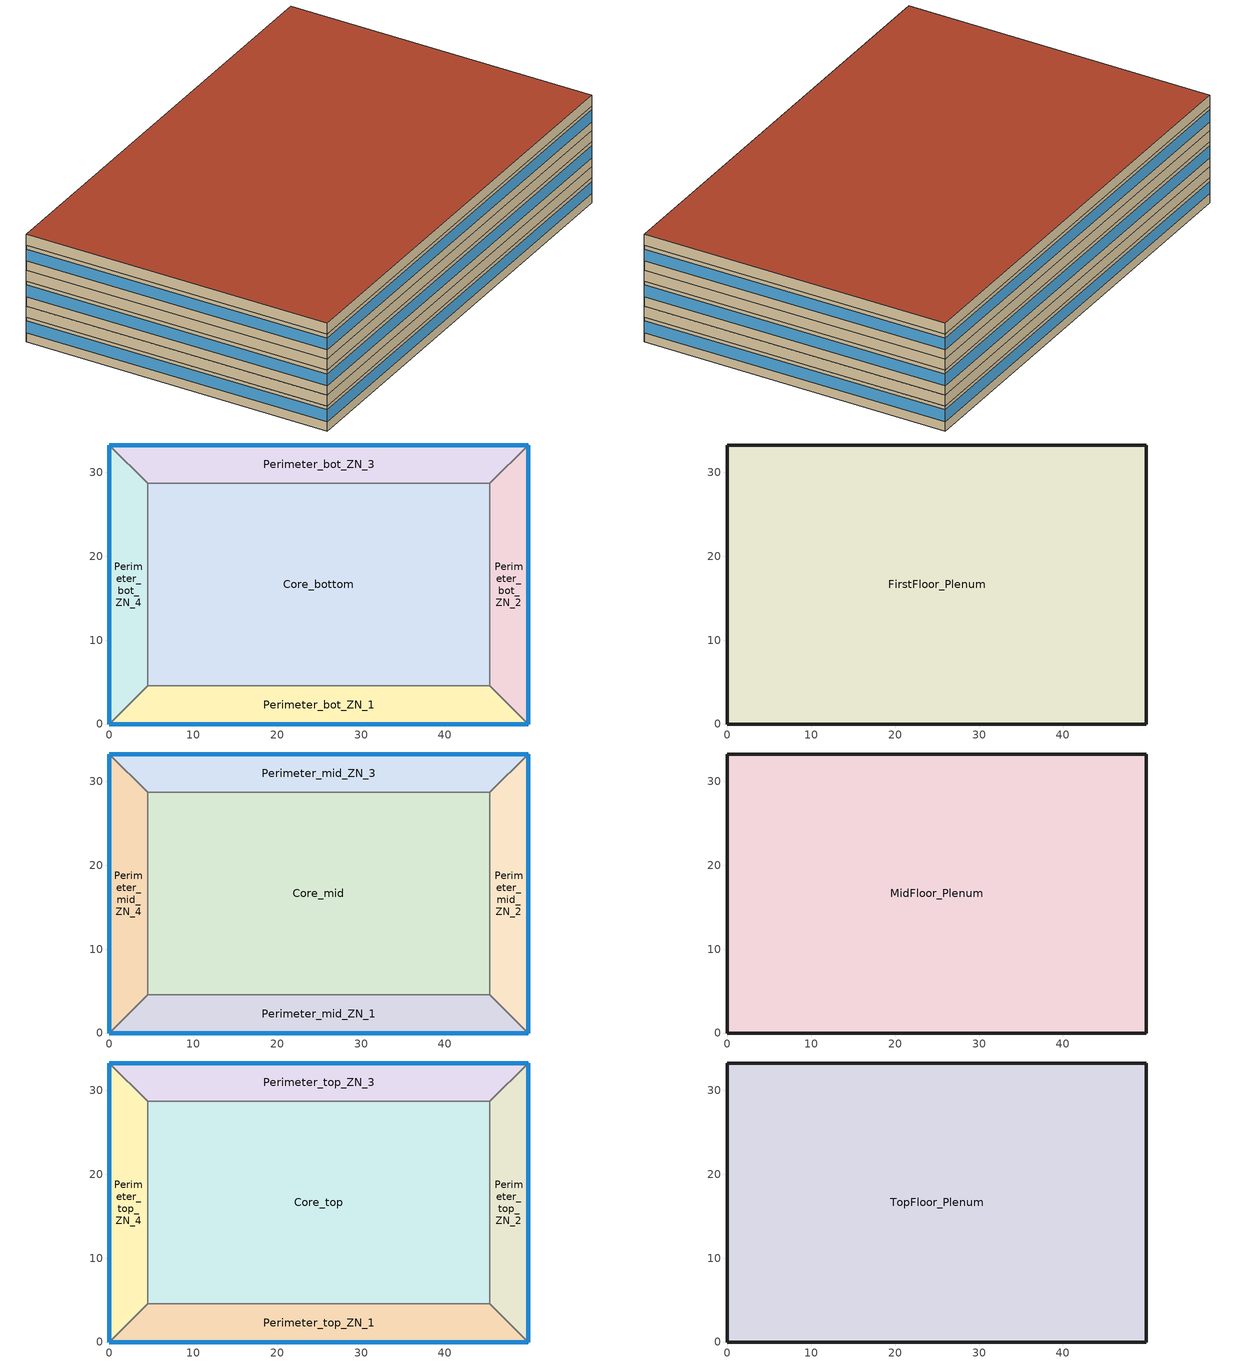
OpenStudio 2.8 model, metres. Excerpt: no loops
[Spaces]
Core_bottom
 floor ground: 45.34,28.7 45.34,4.57 4.57,4.57 4.57,28.7 z0
 wall to Perimeter_bot_ZN_1: 4.57,4.57 45.34,4.57 z0:2.74
 wall to Perimeter_bot_ZN_2: 45.34,4.57 45.34,28.7 z0:2.74
 wall to Perimeter_bot_ZN_4: 4.57,28.7 4.57,4.57 z0:2.74
 wall to Perimeter_bot_ZN_3: 45.34,28.7 4.57,28.7 z0:2.74
Perimeter_bot_ZN_2
 floor ground: 49.91,33.27 49.91,0 45.34,4.57 45.34,28.7 z0
 wall outside: 49.91,0 49.91,33.27 z0:2.74
 wall to Perimeter_bot_ZN_1: 45.34,4.57 49.91,0 z0:2.74
 wall to Perimeter_bot_ZN_3: 49.91,33.27 45.34,28.7 z0:2.74
 window: 49.91,0 49.91,33.27 z1.02:2.33
Perimeter_bot_ZN_3
 floor ground: 49.91,33.27 45.34,28.7 4.57,28.7 0,33.27 z0
 wall outside: 49.91,33.27 0,33.27 z0:2.74
 wall to Perimeter_bot_ZN_4: 0,33.27 4.57,28.7 z0:2.74
 window: 49.91,33.27 0,33.27 z1.02:2.33
Perimeter_bot_ZN_1
 floor ground: 45.34,4.57 49.91,0 0,0 4.57,4.57 z0
 wall outside: 0,0 49.91,0 z0:2.74
 wall to Perimeter_bot_ZN_4: 4.57,4.57 0,0 z0:2.74
 window: 0,0 49.91,0 z1.02:2.33
Perimeter_bot_ZN_4
 floor ground: 0,33.27 4.57,28.7 4.57,4.57 0,0 z0
 wall outside: 0,33.27 0,0 z0:2.74
 window: 0,33.27 0,0 z1.02:2.33
FirstFloor_Plenum
 floor to Perimeter_bot_ZN_3: 49.91,33.27 45.34,28.7 4.57,28.7 0,33.27 z2.74
 floor to Perimeter_bot_ZN_1: 45.34,4.57 49.91,0 0,0 4.57,4.57 z2.74
 floor to Core_bottom: 45.34,28.7 45.34,4.57 4.57,4.57 4.57,28.7 z2.74
 floor to Perimeter_bot_ZN_4: 0,33.27 4.57,28.7 4.57,4.57 0,0 z2.74
 floor to Perimeter_bot_ZN_2: 49.91,33.27 49.91,0 45.34,4.57 45.34,28.7 z2.74
 wall outside: 0,33.27 0,0 49.91,0 49.91,33.27 0,33.27 z2.74:3.96
Perimeter_mid_ZN_4
 floor to FirstFloor_Plenum: 0,33.27 4.57,28.7 4.57,4.57 0,0 z3.96
 wall outside: 0,33.27 0,0 z3.96:6.71
 wall to Perimeter_mid_ZN_3: 4.57,28.7 0,33.27 z3.96:6.71
 wall to Core_mid: 4.57,4.57 4.57,28.7 z3.96:6.71
 wall to Perimeter_mid_ZN_1: 0,0 4.57,4.57 z3.96:6.71
 window: 0,33.27 0,0 z4.98:6.29
Perimeter_mid_ZN_1
 floor to FirstFloor_Plenum: 45.34,4.57 49.91,0 0,0 4.57,4.57 z3.96
 wall outside: 0,0 49.91,0 z3.96:6.71
 wall to Core_mid: 45.34,4.57 4.57,4.57 z3.96:6.71
 wall to Perimeter_mid_ZN_2: 49.91,0 45.34,4.57 z3.96:6.71
 window: 0,0 49.91,0 z4.98:6.29
Perimeter_mid_ZN_2
 floor to FirstFloor_Plenum: 49.91,33.27 49.91,0 45.34,4.57 45.34,28.7 z3.96
 wall outside: 49.91,0 49.91,33.27 z3.96:6.71
 wall to Perimeter_mid_ZN_3: 49.91,33.27 45.34,28.7 z3.96:6.71
 wall to Core_mid: 45.34,28.7 45.34,4.57 z3.96:6.71
 window: 49.91,0 49.91,33.27 z4.98:6.29
Core_mid
 floor to FirstFloor_Plenum: 45.34,28.7 45.34,4.57 4.57,4.57 4.57,28.7 z3.96
 wall to Perimeter_mid_ZN_3: 45.34,28.7 4.57,28.7 z3.96:6.71
Perimeter_mid_ZN_3
 floor to FirstFloor_Plenum: 49.91,33.27 45.34,28.7 4.57,28.7 0,33.27 z3.96
 wall outside: 49.91,33.27 0,33.27 z3.96:6.71
 window: 49.91,33.27 0,33.27 z4.98:6.29
MidFloor_Plenum
 floor to Perimeter_mid_ZN_3: 49.91,33.27 45.34,28.7 4.57,28.7 0,33.27 z6.71
 floor to Perimeter_mid_ZN_4: 0,33.27 4.57,28.7 4.57,4.57 0,0 z6.71
 floor to Core_mid: 45.34,28.7 45.34,4.57 4.57,4.57 4.57,28.7 z6.71
 floor to Perimeter_mid_ZN_2: 49.91,33.27 49.91,0 45.34,4.57 45.34,28.7 z6.71
 floor to Perimeter_mid_ZN_1: 45.34,4.57 49.91,0 0,0 4.57,4.57 z6.71
 wall outside: 0,33.27 0,0 49.91,0 49.91,33.27 0,33.27 z6.71:7.92
Perimeter_top_ZN_3
 floor to MidFloor_Plenum: 49.91,33.27 45.34,28.7 4.57,28.7 0,33.27 z7.92
 wall outside: 49.91,33.27 0,33.27 z7.92:10.67
 wall to Perimeter_top_ZN_4: 0,33.27 4.57,28.7 z7.92:10.67
 wall to Core_top: 4.57,28.7 45.34,28.7 z7.92:10.67
 wall to Perimeter_top_ZN_2: 45.34,28.7 49.91,33.27 z7.92:10.67
 window: 49.91,33.27 0,33.27 z8.95:10.25
Perimeter_top_ZN_4
 floor to MidFloor_Plenum: 0,33.27 4.57,28.7 4.57,4.57 0,0 z7.92
 wall outside: 0,33.27 0,0 z7.92:10.67
 wall to Perimeter_top_ZN_1: 0,0 4.57,4.57 z7.92:10.67
 wall to Core_top: 4.57,4.57 4.57,28.7 z7.92:10.67
 window: 0,33.27 0,0 z8.95:10.25
Core_top
 floor to MidFloor_Plenum: 45.34,28.7 45.34,4.57 4.57,4.57 4.57,28.7 z7.92
 wall to Perimeter_top_ZN_1: 4.57,4.57 45.34,4.57 z7.92:10.67
 wall to Perimeter_top_ZN_2: 45.34,4.57 45.34,28.7 z7.92:10.67
Perimeter_top_ZN_2
 floor to MidFloor_Plenum: 49.91,33.27 49.91,0 45.34,4.57 45.34,28.7 z7.92
 wall outside: 49.91,0 49.91,33.27 z7.92:10.67
 wall to Perimeter_top_ZN_1: 45.34,4.57 49.91,0 z7.92:10.67
 window: 49.91,0 49.91,33.27 z8.95:10.25
Perimeter_top_ZN_1
 floor to MidFloor_Plenum: 45.34,4.57 49.91,0 0,0 4.57,4.57 z7.92
 wall outside: 0,0 49.91,0 z7.92:10.67
 window: 0,0 49.91,0 z8.95:10.25
TopFloor_Plenum
 floor to Perimeter_top_ZN_4: 0,33.27 4.57,28.7 4.57,4.57 0,0 z10.67
 floor to Perimeter_top_ZN_2: 49.91,33.27 49.91,0 45.34,4.57 45.34,28.7 z10.67
 floor to Core_top: 45.34,28.7 45.34,4.57 4.57,4.57 4.57,28.7 z10.67
 floor to Perimeter_top_ZN_3: 49.91,33.27 45.34,28.7 4.57,28.7 0,33.27 z10.67
 floor to Perimeter_top_ZN_1: 45.34,4.57 49.91,0 0,0 4.57,4.57 z10.67
 wall outside: 0,33.27 0,0 49.91,0 49.91,33.27 0,33.27 z10.67:11.89
 roof outside: 49.91,0 49.91,33.27 0,33.27 0,0 z11.89
[Site]
San Francisco Intl Ap_CA_USA: Latitude {deg}=37.62; Longitude {deg}=-122.4; Time Zone {hr}=-8; Elevation {m}=2; Terrain=City
[Building]
-MediumOffice-ASHRAE 169-2006-3C created: 2020-03-01 16:28:32 -0600: North Axis {deg}=0; Default Construction Set=90.1-2004 - MedOffice - ASHRAE 169-2006-3C; Standards Number of Stories=3; Standards Number of Above Ground Stories=3; Standards Building Type=MediumOffice
[ClimateZones]
Climate Zone Institution Name 1=ASHRAE; Climate Zone Document Name 1=ANSI/ASHRAE Standard 169; Climate Zone Document Year 1=2006; Climate Zone Value 1=3C
[Site:WaterMainsTemperature]
Calculation Method=Correlation; Annual Average Outdoor Air Temperature {C}=13.7833; Maximum Difference In Monthly Average Outdoor Air Temperatures {deltaC}=7.1
[SizingPeriod:DesignDay] Barometric Pressure {Pa}=101301; Sky Clearness=0; Rain Indicator=0; Snow Indicator=0; Day of Month=21; Daylight Saving Time Indicator=0; Humidity Indicating Type=Wetbulb; Dry-Bulb Temperature Range Modifier Type=DefaultMultipliers
Name | Maximum Dry-Bulb Temperature {C} | Daily Dry-Bulb Temperature Range {deltaC} | Humidity Indicating Conditions at Maximum Dry-Bulb | Wind Speed {m/s} | Wind Direction {deg} | Month | Day Type | Solar Model Indicator | ASHRAE Taub | ASHRAE Taud
San Francisco Intl Ap Ann Htg 99.6% Condns DB | 3.8 | 0 | 3.8 | 2.2 | 150 | 1 | WinterDesignDay | ASHRAEClearSky
San Francisco Intl Ap Ann Clg .4% Condns DB=>MWB | 28.3 | 8.5 | 17.2 | 5.9 | 310 | 8 | SummerDesignDay | ASHRAETau | 0.365 | 2.435
[Site:GroundTemperature:BuildingSurface]
20.56, 20.58, 20.57, 20.61, 20.65, 22.79, 23.17, 23.23, 23.27, 21.11, 20.77, 20.63
[Material:NoMass] Thermal Absorptance=0.9; Solar Absorptance=0.7
Name | Roughness | Thermal Resistance {m2-K/W} | Visible Absorptance
CP02 CARPET PAD | VeryRough | 0.21648 | 0.8
Typical Insulation R-6.78 | Smooth | 1.19347 | 0.7
Typical Carpet Pad | Smooth | 0.21648 | 0.8
Typical Insulation R-5.89 | Smooth | 1.03652 | 0.7
Typical Insulation R-14.76 | Smooth | 2.59864 | 0.7
Typical Insulation R-0.58 | Smooth | 0.101875 | 0.7
Typical Insulation | Smooth | 0.0282222 | 0.7
[Material]
Name | Roughness | Thickness {m} | Conductivity {W/m-K} | Density {kg/m3} | Specific Heat {J/kg-K} | Thermal Absorptance | Solar Absorptance | Visible Absorptance
100mm Normalweight concrete floor | MediumSmooth | 0.1016 | 2.31 | 2322 | 832
G01 13mm gypsum board | Smooth | 0.0127 | 0.16 | 800 | 1090 | 0.9 | 0.7 | 0.5
4 in. Normalweight Concrete Floor | MediumRough | 0.1016 | 2.31 | 2322 | 832 | 0.9 | 0.7 | 0.7
25mm Stucco | Smooth | 0.0254 | 0.72 | 1856 | 840 | 0.9 | 0.7 | 0.7
5/8 in. Gypsum Board | MediumSmooth | 0.0159 | 0.16 | 800 | 1090 | 0.9 | 0.7 | 0.7
Roof Membrane | VeryRough | 0.0095 | 0.16 | 1121.29 | 1460 | 0.9 | 0.7 | 0.7
Metal Roof Surface; F08 Metal surface | Smooth | 0.0008 | 45.28 | 7824 | 500 | 0.9 | 0.7 | 0.7
6 in. Normalweight Concrete Floor | MediumRough | 0.1524 | 2.31 | 2322 | 832 | 0.9 | 0.7 | 0.7
8 in. Concrete Block Basement Wall | MediumRough | 0.2032 | 1.326 | 1842 | 912 | 0.9 | 0.7 | 0.7
G05 25mm wood | MediumSmooth | 0.0254 | 0.15 | 608 | 1630 | 0.9 | 0.5 | 0.5
Acoustic Tile - 1/2 in. | MediumSmooth | 0.0127 | 0.0576335 | 288.332 | 795.492 |  | 0 | 0
Std Wood 6inch | MediumSmooth | 0.15 | 0.12 | 540 | 1210 | 0.9 | 0.7 | 0.7
[DefaultConstructionSet]
Name | Default Exterior Surface Constructions | Default Interior Surface Constructions | Default Ground Contact Surface Constructions | Default Exterior SubSurface Constructions | Default Interior SubSurface Constructions | Interior Partition Construction
90.1-2004 - MedOffice - ASHRAE 169-2006-3C | Default Surface Constructions 1 | Default Surface Constructions 2 | Default Surface Constructions 3 | Default Sub Surface Constructions 1 | Default Sub Surface Constructions 2 | Typical Interior Partition
90.1-2004 - MedOffice - Plenum - ASHRAE 169-2006-3C | Default Surface Constructions 4 | Default Surface Constructions 5 | Default Surface Constructions 6 | Default Sub Surface Constructions 3 | Default Sub Surface Constructions 4
[DefaultSurfaceConstructions]
Name | Floor Construction | Wall Construction | Roof Ceiling Construction
Default Surface Constructions 1 | Typical Insulated Exterior Mass Floor R-9.35 | Typical Insulated Steel Framed Exterior Wall R-8.06 | Typical IEAD Roof R-15.87
Default Surface Constructions 2 | Typical Interior Floor | Typical Interior Wall | Typical Interior Ceiling
Default Surface Constructions 3 | Typical Insulated Carpeted 6in Slab Floor | Typical Insulated Basement Mass Wall
Default Surface Constructions 4; Default Surface Constructions 6
Default Surface Constructions 5 | Plenum Acoustical Tile
[Construction]
Typical Insulated Exterior Mass Floor R-9.35: Typical Insulation R-6.78, 4 in. Normalweight Concrete Floor, Typical Carpet Pad
Typical Insulated Steel Framed Exterior Wall R-8.06: 25mm Stucco, 5/8 in. Gypsum Board, Typical Insulation R-5.89, 5/8 in. Gypsum Board
Typical IEAD Roof R-15.87: Roof Membrane, Typical Insulation R-14.76, Metal Roof Surface
Typical Interior Floor: 100mm Normalweight concrete floor, CP02 CARPET PAD
Typical Interior Wall: G01 13mm gypsum board, G01 13mm gypsum board
Typical Interior Ceiling: CP02 CARPET PAD, 100mm Normalweight concrete floor
Typical Insulated Carpeted 6in Slab Floor: 6 in. Normalweight Concrete Floor, Typical Carpet Pad
Typical Insulated Basement Mass Wall: 8 in. Concrete Block Basement Wall
U 1.22 SHGC 0.61 Sgl Green 6mm: GREEN 6MM
Typical Insulated Metal Door R-1.43: F08 Metal surface, Typical Insulation R-0.58
Typical Overhead Door: Typical Insulation
U 1.98 SHGC 0.61 Simple Glazing Skylight SHGC 0.27: U 1.98 SHGC 0.61 Simple Glazing SHGC 0.27
Typical Interior Window: Clear 3mm
Typical Interior Door; Typical Interior Partition: G05 25mm wood
Plenum Acoustical Tile: Acoustic Tile - 1/2 in.
InteriorFurnishings: Std Wood 6inch
[DefaultSubSurfaceConstructions]
Name | Fixed Window Construction | Operable Window Construction | Door Construction | Glass Door Construction | Overhead Door Construction | Skylight Construction | Tubular Daylight Dome Construction | Tubular Daylight Diffuser Construction
Default Sub Surface Constructions 1 | U 1.22 SHGC 0.61 Sgl Green 6mm | U 1.22 SHGC 0.61 Sgl Green 6mm | Typical Insulated Metal Door R-1.43 | U 1.22 SHGC 0.61 Sgl Green 6mm | Typical Overhead Door | U 1.98 SHGC 0.61 Simple Glazing Skylight SHGC 0.27 | Typical Interior Window | Typical Interior Window
Default Sub Surface Constructions 2 | Typical Interior Window | Typical Interior Window | Typical Interior Door
Default Sub Surface Constructions 3; Default Sub Surface Constructions 4
[WindowMaterial:Glazing] Optical Data Type=SpectralAverage; Infrared Transmittance at Normal Incidence=0; Front Side Infrared Hemispherical Emissivity=0.84; Back Side Infrared Hemispherical Emissivity=0.84; Conductivity {W/m-K}=0.9; Dirt Correction Factor for Solar and Visible Transmittance=1; Solar Diffusing=No
Name | Thickness {m} | Solar Transmittance at Normal Incidence | Front Side Solar Reflectance at Normal Incidence | Back Side Solar Reflectance at Normal Incidence | Visible Transmittance at Normal Incidence | Front Side Visible Reflectance at Normal Incidence | Back Side Visible Reflectance at Normal Incidence
GREEN 6MM | 0.006 | 0.487 | 0.056 | 0.056 | 0.749 | 0.07 | 0.07
Clear 3mm | 0.003 | 0.837 | 0.075 | 0.075 | 0.898 | 0.081 | 0.081
[WindowMaterial:SimpleGlazingSystem]
U 1.98 SHGC 0.61 Simple Glazing SHGC 0.27: U-Factor {W/m2-K}=0.1; Solar Heat Gain Coefficient=0.27; Visible Transmittance=0.25
[Space]
Name | Space Type | Building Story | Thermal Zone | Part of Total Floor Area
Perimeter_mid_ZN_4 | Office WholeBuilding - Md Office | Building Story 2 | Perimeter_mid_ZN_4 ZN | Yes
Core_bottom | Office WholeBuilding - Md Office | Building Story 1 | Core_bottom ZN | Yes
FirstFloor_Plenum | Plenum | Building Story 1 | FirstFloor_Plenum ZN | No
TopFloor_Plenum | Plenum | Building Story 3 | TopFloor_Plenum ZN | No
Perimeter_top_ZN_3 | Office WholeBuilding - Md Office | Building Story 3 | Perimeter_top_ZN_3 ZN | Yes
Perimeter_bot_ZN_2 | Office WholeBuilding - Md Office | Building Story 1 | Perimeter_bot_ZN_2 ZN | Yes
MidFloor_Plenum | Plenum | Building Story 2 | MidFloor_Plenum ZN | No
Perimeter_mid_ZN_1 | Office WholeBuilding - Md Office | Building Story 2 | Perimeter_mid_ZN_1 ZN | Yes
Perimeter_bot_ZN_1 | Office WholeBuilding - Md Office | Building Story 1 | Perimeter_bot_ZN_1 ZN | Yes
Perimeter_bot_ZN_3 | Office WholeBuilding - Md Office | Building Story 1 | Perimeter_bot_ZN_3 ZN | Yes
Perimeter_mid_ZN_2 | Office WholeBuilding - Md Office | Building Story 2 | Perimeter_mid_ZN_2 ZN | Yes
Perimeter_top_ZN_4 | Office WholeBuilding - Md Office | Building Story 3 | Perimeter_top_ZN_4 ZN | Yes
Perimeter_bot_ZN_4 | Office WholeBuilding - Md Office | Building Story 1 | Perimeter_bot_ZN_4 ZN | Yes
Core_top | Office WholeBuilding - Md Office | Building Story 3 | Core_top ZN | Yes
Perimeter_top_ZN_2 | Office WholeBuilding - Md Office | Building Story 3 | Perimeter_top_ZN_2 ZN | Yes
Perimeter_top_ZN_1 | Office WholeBuilding - Md Office | Building Story 3 | Perimeter_top_ZN_1 ZN | Yes
Core_mid | Office WholeBuilding - Md Office | Building Story 2 | Core_mid ZN | Yes
Perimeter_mid_ZN_3 | Office WholeBuilding - Md Office | Building Story 2 | Perimeter_mid_ZN_3 ZN | Yes
[BuildingStory]
Name | Nominal Z Coordinate {m}
Building Story 1 | 0
Building Story 2 | 3.9624
Building Story 3 | 7.9248
[SpaceType]
Name | Default Schedule Set | Design Specification Outdoor Air Object | Standards Building Type | Standards Space Type | Default Construction Set
Office WholeBuilding - Md Office | Office WholeBuilding - Md Office Schedule Set | Office WholeBuilding - Md Office Ventilation | Office | WholeBuilding - Md Office
Plenum | Plenum Schedule Set |  |  | Plenum | 90.1-2004 - MedOffice - Plenum - ASHRAE 169-2006-3C
[People:Definition]
Office WholeBuilding - Md Office People Definition: Number of People Calculation Method=People/Area; People per Space Floor Area {person/m2}=0.0538196; Fraction Radiant=0.3
[People]
Office WholeBuilding - Md Office People: People Definition=Office WholeBuilding - Md Office People Definition; Space or SpaceType=Office WholeBuilding - Md Office; Work Efficiency Schedule=Work Efficiency Schedule; Clothing Insulation Schedule=Clothing Schedule; Air Velocity Schedule=Air Velocity Schedule; Multiplier=1
[Lights:Definition]
Office WholeBuilding - Md Office Lights Definition: Design Level Calculation Method=Watts/Area; Watts per Space Floor Area {W/m2}=10.7639; Fraction Radiant=0.7; Fraction Visible=0.2
[Lights]
Office WholeBuilding - Md Office Lights: Lights Definition=Office WholeBuilding - Md Office Lights Definition; Space or SpaceType=Office WholeBuilding - Md Office; Fraction Replaceable=1
[ElectricEquipment:Definition] Fraction Radiant=0.5
Name | Design Level Calculation Method | Watts per Space Floor Area {W/m2} | Design Level {W}
Office WholeBuilding - Md Office Elec Equip Definition | Watts/Area | 8.07293
Elevator Lift Motor | EquipmentLevel |  | 16055
Elevator Fan | EquipmentLevel |  | 74.7252
Elevator Lights | EquipmentLevel |  | 88.9586
[ElectricEquipment]
Name | Electric Equipment Definition | Space or SpaceType | Schedule | Multiplier
Office WholeBuilding - Md Office Elec Equip | Office WholeBuilding - Md Office Elec Equip Definition | Office WholeBuilding - Md Office
2 Elevator Lift Motors | Elevator Lift Motor | Core_bottom | OfficeMedium BLDG_ELEVATORS | 2
2 Elevator Fans | Elevator Fan | Core_bottom | OfficeMedium ELEV_LIGHT_FAN_SCH_24_7 | 2
2 Elevator Lights | Elevator Lights | Core_bottom | OfficeMedium ELEV_LIGHT_FAN_SCH_24_7 | 2
[DesignSpecification:OutdoorAir]
Office WholeBuilding - Md Office Ventilation: Outdoor Air Method=Sum; Outdoor Air Flow per Person {m3/s-person}=0; Outdoor Air Flow per Floor Area {m3/s-m2}=0.000508; Outdoor Air Flow Rate {m3/s}=0; Outdoor Air Flow Air Changes per Hour {1/hr}=0
[DefaultScheduleSet]
Name | Number of People Schedule | People Activity Level Schedule | Lighting Schedule | Electric Equipment Schedule | Infiltration Schedule
Office WholeBuilding - Md Office Schedule Set | OfficeMedium BLDG_OCC_SCH | OfficeMedium ACTIVITY_SCH | OfficeMedium BLDG_LIGHT_SCH_2004 | OfficeMedium BLDG_EQUIP_SCH_2004 | OfficeMedium INFIL_SCH_PNNL
Plenum Schedule Set
[ThermostatSetpoint:DualSetpoint]
Name | Heating Setpoint Temperature Schedule | Cooling Setpoint Temperature Schedule
Office WholeBuilding - Md Office Thermostat 1; Office WholeBuilding - Md Office Thermostat 2; Office WholeBuilding - Md Office Thermostat 3; Office WholeBuilding - Md Office Thermostat 4; Office WholeBuilding - Md Office Thermostat 5; Office WholeBuilding - Md Office Thermostat 6; Office WholeBuilding - Md Office Thermostat 7; Office WholeBuilding - Md Office Thermostat 8; Office WholeBuilding - Md Office Thermostat 9; Office WholeBuilding - Md Office Thermostat 10; Office WholeBuilding - Md Office Thermostat 11; Office WholeBuilding - Md Office Thermostat 12; Office WholeBuilding - Md Office Thermostat 13; Office WholeBuilding - Md Office Thermostat 14; Office WholeBuilding - Md Office Thermostat 15 | OfficeMedium HTGSETP_SCH_PACU_VAV_bot 1 adjusted by 0 F 1 adjusted by 0 F | OfficeMedium CLGSETP_SCH_NO_SETBACK 1 adjusted by -2 F 1 adjusted by 4 F
Plenum Thermostat 1; Plenum Thermostat 2; Plenum Thermostat 3
[SpaceInfiltration:DesignFlowRate]
Name | Space or SpaceType | Schedule | Design Flow Rate Calculation Method | Flow per Exterior Surface Area {m3/s-m2} | Constant Term Coefficient | Temperature Term Coefficient | Velocity Term Coefficient | Velocity Squared Term Coefficient | Design Flow Rate {m3/s}
FirstFloor_Plenum Infiltration | FirstFloor_Plenum | OfficeMedium INFIL_SCH_PNNL | Flow/ExteriorArea | 0.00102523 | 0 | 0 | 0.224 | 0
MidFloor_Plenum Infiltration | MidFloor_Plenum | OfficeMedium INFIL_SCH_PNNL | Flow/ExteriorArea | 0.00102523 | 0 | 0 | 0.224 | 0
Perimeter_bot_ZN_1 Infiltration | Perimeter_bot_ZN_1 | OfficeMedium INFIL_SCH_PNNL | Flow/ExteriorArea | 0.00102523 | 0 | 0 | 0.224 | 0
Perimeter_bot_ZN_2 Infiltration | Perimeter_bot_ZN_2 | OfficeMedium INFIL_SCH_PNNL | Flow/ExteriorArea | 0.00102523 | 0 | 0 | 0.224 | 0
Perimeter_bot_ZN_3 Infiltration | Perimeter_bot_ZN_3 | OfficeMedium INFIL_SCH_PNNL | Flow/ExteriorArea | 0.00102523 | 0 | 0 | 0.224 | 0
Perimeter_bot_ZN_4 Infiltration | Perimeter_bot_ZN_4 | OfficeMedium INFIL_SCH_PNNL | Flow/ExteriorArea | 0.00102523 | 0 | 0 | 0.224 | 0
Perimeter_mid_ZN_1 Infiltration | Perimeter_mid_ZN_1 | OfficeMedium INFIL_SCH_PNNL | Flow/ExteriorArea | 0.00102523 | 0 | 0 | 0.224 | 0
Perimeter_mid_ZN_2 Infiltration | Perimeter_mid_ZN_2 | OfficeMedium INFIL_SCH_PNNL | Flow/ExteriorArea | 0.00102523 | 0 | 0 | 0.224 | 0
Perimeter_mid_ZN_3 Infiltration | Perimeter_mid_ZN_3 | OfficeMedium INFIL_SCH_PNNL | Flow/ExteriorArea | 0.00102523 | 0 | 0 | 0.224 | 0
Perimeter_mid_ZN_4 Infiltration | Perimeter_mid_ZN_4 | OfficeMedium INFIL_SCH_PNNL | Flow/ExteriorArea | 0.00102523 | 0 | 0 | 0.224 | 0
Perimeter_top_ZN_1 Infiltration | Perimeter_top_ZN_1 | OfficeMedium INFIL_SCH_PNNL | Flow/ExteriorArea | 0.00102523 | 0 | 0 | 0.224 | 0
Perimeter_top_ZN_2 Infiltration | Perimeter_top_ZN_2 | OfficeMedium INFIL_SCH_PNNL | Flow/ExteriorArea | 0.00102523 | 0 | 0 | 0.224 | 0
Perimeter_top_ZN_3 Infiltration | Perimeter_top_ZN_3 | OfficeMedium INFIL_SCH_PNNL | Flow/ExteriorArea | 0.00102523 | 0 | 0 | 0.224 | 0
Perimeter_top_ZN_4 Infiltration | Perimeter_top_ZN_4 | OfficeMedium INFIL_SCH_PNNL | Flow/ExteriorArea | 0.00102523 | 0 | 0 | 0.224 | 0
TopFloor_Plenum Infiltration | TopFloor_Plenum | OfficeMedium INFIL_SCH_PNNL | Flow/ExteriorArea | 0.00011159 | 0 | 0 | 0.224 | 0
entry door Infiltration | Perimeter_bot_ZN_1 | OfficeMedium INFIL_Door_Opening_SCH | Flow/Space |  |  |  |  |  | 1.043
[ThermalZone] Use Ideal Air Loads=No
Name | Thermostat
Core_bottom ZN | Office WholeBuilding - Md Office Thermostat 1
Core_mid ZN | Office WholeBuilding - Md Office Thermostat 2
Core_top ZN | Office WholeBuilding - Md Office Thermostat 3
FirstFloor_Plenum ZN | Plenum Thermostat 1
MidFloor_Plenum ZN | Plenum Thermostat 2
Perimeter_bot_ZN_1 ZN | Office WholeBuilding - Md Office Thermostat 4
Perimeter_bot_ZN_2 ZN | Office WholeBuilding - Md Office Thermostat 5
Perimeter_bot_ZN_3 ZN | Office WholeBuilding - Md Office Thermostat 6
Perimeter_bot_ZN_4 ZN | Office WholeBuilding - Md Office Thermostat 7
Perimeter_mid_ZN_1 ZN | Office WholeBuilding - Md Office Thermostat 8
Perimeter_mid_ZN_2 ZN | Office WholeBuilding - Md Office Thermostat 9
Perimeter_mid_ZN_3 ZN | Office WholeBuilding - Md Office Thermostat 10
Perimeter_mid_ZN_4 ZN | Office WholeBuilding - Md Office Thermostat 11
Perimeter_top_ZN_1 ZN | Office WholeBuilding - Md Office Thermostat 12
Perimeter_top_ZN_2 ZN | Office WholeBuilding - Md Office Thermostat 13
Perimeter_top_ZN_3 ZN | Office WholeBuilding - Md Office Thermostat 14
Perimeter_top_ZN_4 ZN | Office WholeBuilding - Md Office Thermostat 15
TopFloor_Plenum ZN | Plenum Thermostat 3
[Sizing:Zone] Zone Cooling Design Supply Air Temperature Input Method=SupplyAirTemperature; Zone Cooling Design Supply Air Temperature {C}=14; Zone Cooling Design Supply Air Temperature Difference {deltaC}=11.11; Zone Heating Design Supply Air Temperature Input Method=SupplyAirTemperature; Zone Heating Design Supply Air Temperature {C}=40; Zone Heating Design Supply Air Temperature Difference {deltaC}=11.11; Zone Cooling Design Supply Air Humidity Ratio {kg-H2O/kg-air}=0.0085; Zone Heating Design Supply Air Humidity Ratio {kg-H2O/kg-air}=0.008; Cooling Design Air Flow Method=DesignDay; Heating Design Air Flow Method=DesignDay; Account for Dedicated Outdoor Air System=No; Dedicated Outdoor Air System Control Strategy=NeutralSupplyAir; Dedicated Outdoor Air Low Setpoint Temperature for Design {C}=autosize; Dedicated Outdoor Air High Setpoint Temperature for Design {C}=autosize
FirstFloor_Plenum ZN; MidFloor_Plenum ZN; TopFloor_Plenum ZN
[AvailabilityManager:NightCycle] Control Type=CycleOnAny; Thermostat Tolerance {deltaC}=1; Cycling Run Time {s}=1800
Availability Manager Night Cycle 1; Availability Manager Night Cycle 2; Availability Manager Night Cycle 3
[AirLoopHVAC:ReturnPlenum]
Name | ThermalZone
Air Loop HVAC Return Plenum 1 | FirstFloor_Plenum ZN
Air Loop HVAC Return Plenum 2 | MidFloor_Plenum ZN
Air Loop HVAC Return Plenum 3 | TopFloor_Plenum ZN
[InternalMass:Definition]
Internal Mass Definition 1: Construction=InteriorFurnishings; Design Level Calculation Method=SurfaceArea/Area; Surface Area per Space Floor Area=2
[InternalMass] Internal Mass Definition=Internal Mass Definition 1; Multiplier=1
Name | Space or SpaceType
Perimeter_mid_ZN_4 Mass | Perimeter_mid_ZN_4
Core_bottom Mass | Core_bottom
Perimeter_mid_ZN_1 Mass | Perimeter_mid_ZN_1
MidFloor_Plenum Mass | MidFloor_Plenum
TopFloor_Plenum Mass | TopFloor_Plenum
FirstFloor_Plenum Mass | FirstFloor_Plenum
Perimeter_top_ZN_3 Mass | Perimeter_top_ZN_3
Perimeter_bot_ZN_2 Mass | Perimeter_bot_ZN_2
Perimeter_bot_ZN_1 Mass | Perimeter_bot_ZN_1
Perimeter_bot_ZN_3 Mass | Perimeter_bot_ZN_3
Perimeter_mid_ZN_2 Mass | Perimeter_mid_ZN_2
Perimeter_top_ZN_4 Mass | Perimeter_top_ZN_4
Perimeter_bot_ZN_4 Mass | Perimeter_bot_ZN_4
Core_top Mass | Core_top
Perimeter_top_ZN_2 Mass | Perimeter_top_ZN_2
Perimeter_top_ZN_1 Mass | Perimeter_top_ZN_1
Core_mid Mass | Core_mid
Perimeter_mid_ZN_3 Mass | Perimeter_mid_ZN_3
[Exterior:Lights:Definition]
NonDimming Exterior Lights Def: Design Level {W}=14338.2
[Exterior:Lights]
NonDimming Exterior Lights Def: Exterior Lights Definition=NonDimming Exterior Lights Def; Schedule=OfficeMedium Exterior_Lgt_ALWAYS_ON; Control Option=AstronomicalClock
[EnergyManagementSystem:Sensor] Output Variable or Output Meter Index Key=Environment; Output Variable or Output Meter=Site Outdoor Air Drybulb Temperature
OAT; OAT_1; OAT_2
[EnergyManagementSystem:Actuator] Actuated Component Type=Schedule:Year; Actuated Component Control Type=Schedule Value
Name | Actuated Component
SYS5ZonePVAVHtgSch0; SYS5ZonePVAV1HtgSch0; SYS5ZonePVAV2HtgSch0 | OfficeMedium HTGSETP_SCH_PACU_VAV_bot
SYS5ZonePVAVClgSch0; SYS5ZonePVAV1ClgSch0; SYS5ZonePVAV2ClgSch0 | OfficeMedium CLGSETP_SCH_NO_SETBACK
[EnergyManagementSystem:Program]
SYS5ZonePVAVOptimumStartProg0: IF DaylightSavings==0 && DayOfWeek>1 && Hour==5 && OAT<23.9 && OAT>1.7; SET SYS5ZonePVAVClgSch0 = 29.4; SET SYS5ZonePVAVHtgSch0 = 15.6; ELSEIF DaylightSavings==0 && DayOfWeek==1 && Hour==7 && OAT<23.9 && OAT>1.7; SET SYS5ZonePVAVClgSch0 = 29.4; SET SYS5ZonePVAVHtgSch0 = 15.6; ELSEIF DaylightSavings==1 && DayOfWeek>1 && Hour==4 && OAT<23.9 && OAT>1.7; SET SYS5ZonePVAVClgSch0 = 29.4; SET SYS5ZonePVAVHtgSch0 = 15.6; ELSEIF DaylightSavings==1 && DayOfWeek==1 && Hour==6 && OAT<23.9 && OAT>1.7; SET SYS5ZonePVAVClgSch0 = 29.4; SET SYS5ZonePVAVHtgSch0 = 15.6; ELSE; SET SYS5ZonePVAVClgSch0 = NULL; SET SYS5ZonePVAVHtgSch0 = NULL; ENDIF
SYS5ZonePVAV1OptimumStartProg0: IF DaylightSavings==0 && DayOfWeek>1 && Hour==5 && OAT_1<23.9 && OAT_1>1.7; SET SYS5ZonePVAV1ClgSch0 = 29.4; SET SYS5ZonePVAV1HtgSch0 = 15.6; ELSEIF DaylightSavings==0 && DayOfWeek==1 && Hour==7 && OAT_1<23.9 && OAT_1>1.7; SET SYS5ZonePVAV1ClgSch0 = 29.4; SET SYS5ZonePVAV1HtgSch0 = 15.6; ELSEIF DaylightSavings==1 && DayOfWeek>1 && Hour==4 && OAT_1<23.9 && OAT_1>1.7; SET SYS5ZonePVAV1ClgSch0 = 29.4; SET SYS5ZonePVAV1HtgSch0 = 15.6; ELSEIF DaylightSavings==1 && DayOfWeek==1 && Hour==6 && OAT_1<23.9 && OAT_1>1.7; SET SYS5ZonePVAV1ClgSch0 = 29.4; SET SYS5ZonePVAV1HtgSch0 = 15.6; ELSE; SET SYS5ZonePVAV1ClgSch0 = NULL; SET SYS5ZonePVAV1HtgSch0 = NULL; ENDIF
SYS5ZonePVAV2OptimumStartProg0: IF DaylightSavings==0 && DayOfWeek>1 && Hour==5 && OAT_2<23.9 && OAT_2>1.7; SET SYS5ZonePVAV2ClgSch0 = 29.4; SET SYS5ZonePVAV2HtgSch0 = 15.6; ELSEIF DaylightSavings==0 && DayOfWeek==1 && Hour==7 && OAT_2<23.9 && OAT_2>1.7; SET SYS5ZonePVAV2ClgSch0 = 29.4; SET SYS5ZonePVAV2HtgSch0 = 15.6; ELSEIF DaylightSavings==1 && DayOfWeek>1 && Hour==4 && OAT_2<23.9 && OAT_2>1.7; SET SYS5ZonePVAV2ClgSch0 = 29.4; SET SYS5ZonePVAV2HtgSch0 = 15.6; ELSEIF DaylightSavings==1 && DayOfWeek==1 && Hour==6 && OAT_2<23.9 && OAT_2>1.7; SET SYS5ZonePVAV2ClgSch0 = 29.4; SET SYS5ZonePVAV2HtgSch0 = 15.6; ELSE; SET SYS5ZonePVAV2ClgSch0 = NULL; SET SYS5ZonePVAV2HtgSch0 = NULL; ENDIF
[EnergyManagementSystem:ProgramCallingManager]
SYS5ZonePVAVOptimumStartCallingManager0: BeginTimestepBeforePredictor; SYS5ZonePVAVOptimumStartProg0
SYS5ZonePVAV1OptimumStartCallingManager0: BeginTimestepBeforePredictor; SYS5ZonePVAV1OptimumStartProg0
SYS5ZonePVAV2OptimumStartCallingManager0: BeginTimestepBeforePredictor; SYS5ZonePVAV2OptimumStartProg0
[Schedule:Ruleset]
Name | Default Day Schedule | Summer Design Day Schedule | Winter Design Day Schedule
Clothing Schedule | Clothing Schedule Default Winter Clothes
Air Velocity Schedule | Air Velocity Schedule Default
Work Efficiency Schedule | Work Efficiency Schedule Default
OfficeMedium BLDG_OCC_SCH | OfficeMedium BLDG_OCC_SCH Default | OfficeMedium BLDG_OCC_SCH Summer Design Day | OfficeMedium BLDG_OCC_SCH Winter Design Day
OfficeMedium ACTIVITY_SCH | OfficeMedium ACTIVITY_SCH Default | OfficeMedium ACTIVITY_SCH Summer Design Day | OfficeMedium ACTIVITY_SCH Winter Design Day
OfficeMedium BLDG_LIGHT_SCH_2004 | Schedule Day 5 | OfficeMedium BLDG_LIGHT_SCH_2004 Summer Design Day | OfficeMedium BLDG_LIGHT_SCH_2004 Winter Design Day
OfficeMedium BLDG_EQUIP_SCH_2004 | Schedule Day 8 | OfficeMedium BLDG_EQUIP_SCH_2004 Summer Design Day | OfficeMedium BLDG_EQUIP_SCH_2004 Winter Design Day
OfficeMedium INFIL_SCH_PNNL | OfficeMedium INFIL_SCH_PNNL Default | OfficeMedium INFIL_SCH_PNNL Summer Design Day | OfficeMedium INFIL_SCH_PNNL Winter Design Day
OfficeMedium HTGSETP_SCH_PACU_VAV_bot | OfficeMedium HTGSETP_SCH_PACU_VAV_bot Default | OfficeMedium HTGSETP_SCH_PACU_VAV_bot Summer Design Day | OfficeMedium HTGSETP_SCH_PACU_VAV_bot Winter Design Day
OfficeMedium CLGSETP_SCH_NO_SETBACK | OfficeMedium CLGSETP_SCH_NO_SETBACK Default | OfficeMedium CLGSETP_SCH_NO_SETBACK Summer Design Day | OfficeMedium CLGSETP_SCH_NO_SETBACK Winter Design Day
OfficeMedium BLDG_ELEVATORS | Schedule Day 21 | OfficeMedium BLDG_ELEVATORS Summer Design Day | OfficeMedium BLDG_ELEVATORS Winter Design Day
OfficeMedium ELEV_LIGHT_FAN_SCH_24_7 | OfficeMedium ELEV_LIGHT_FAN_SCH_24_7 Default | OfficeMedium ELEV_LIGHT_FAN_SCH_24_7 Summer Design Day | OfficeMedium ELEV_LIGHT_FAN_SCH_24_7 Winter Design Day
OfficeMedium INFIL_Door_Opening_SCH | OfficeMedium INFIL_Door_Opening_SCH Default | OfficeMedium INFIL_Door_Opening_SCH Summer Design Day | OfficeMedium INFIL_Door_Opening_SCH Winter Design Day
OfficeMedium Exterior_Lgt_ALWAYS_ON | OfficeMedium Exterior_Lgt_ALWAYS_ON Default | OfficeMedium Exterior_Lgt_ALWAYS_ON Summer Design Day | OfficeMedium Exterior_Lgt_ALWAYS_ON Winter Design Day
OfficeMedium CLGSETP_SCH_NO_SETBACK 1 adjusted by -2 F 1 adjusted by 4 F | OfficeMedium CLGSETP_SCH_NO_SETBACK Default 2 | OfficeMedium CLGSETP_SCH_NO_SETBACK Summer Design Day 2 | OfficeMedium CLGSETP_SCH_NO_SETBACK Winter Design Day 2
OfficeMedium HTGSETP_SCH_PACU_VAV_bot 1 adjusted by 0 F 1 adjusted by 0 F | OfficeMedium HTGSETP_SCH_PACU_VAV_bot Default 2 | OfficeMedium HTGSETP_SCH_PACU_VAV_bot Summer Design Day 2 | OfficeMedium HTGSETP_SCH_PACU_VAV_bot Winter Design Day 2
[Schedule:Day]
Clothing Schedule Default Winter Clothes; OfficeMedium BLDG_LIGHT_SCH_2004 Summer Design Day; OfficeMedium BLDG_EQUIP_SCH_2004 Summer Design Day; OfficeMedium INFIL_SCH_PNNL Default; OfficeMedium ELEV_LIGHT_FAN_SCH_24_7 Default; OfficeMedium ELEV_LIGHT_FAN_SCH_24_7 Winter Design Day; OfficeMedium ELEV_LIGHT_FAN_SCH_24_7 Summer Design Day; OfficeMedium Exterior_Lgt_ALWAYS_ON Default; OfficeMedium Exterior_Lgt_ALWAYS_ON Winter Design Day; OfficeMedium Exterior_Lgt_ALWAYS_ON Summer Design Day: 24, 0, 1
Clothing Schedule Summer Clothes: 24, 0, 0.5
Air Velocity Schedule Default: 24, 0, 0.2
Work Efficiency Schedule Default; OfficeMedium BLDG_OCC_SCH Winter Design Day; Schedule Day 5; OfficeMedium BLDG_LIGHT_SCH_2004 Winter Design Day; Schedule Day 8; OfficeMedium BLDG_EQUIP_SCH_2004 Winter Design Day; Schedule Day 21; OfficeMedium BLDG_ELEVATORS Winter Design Day; OfficeMedium BLDG_ELEVATORS Sun|WntrDsn Day; OfficeMedium INFIL_Door_Opening_SCH Default; OfficeMedium INFIL_Door_Opening_SCH Winter Design Day; OfficeMedium INFIL_Door_Opening_SCH Summer Design Day: 24, 0, 0
OfficeMedium BLDG_OCC_SCH Default: 6, 0, 0, 18, 0, 0.05, 24, 0, 0
OfficeMedium BLDG_OCC_SCH Sat Day: 6, 0, 0, 8, 0, 0.1, 12, 0, 0.3, 17, 0, 0.1, 19, 0, 0.05, 24, 0, 0
OfficeMedium BLDG_OCC_SCH Summer Design Day: 6, 0, 0, 22, 0, 1, 24, 0, 0.05
OfficeMedium BLDG_OCC_SCH Wkdy Day: 6, 0, 0, 7, 0, 0.1, 8, 0, 0.2, 12, 0, 0.95, 13, 0, 0.5, 17, 0, 0.95, 18, 0, 0.3, 22, 0, 0.1, 24, 0, 0.05
OfficeMedium ACTIVITY_SCH Default; OfficeMedium ACTIVITY_SCH Winter Design Day; OfficeMedium ACTIVITY_SCH Summer Design Day: 24, 0, 120
OfficeMedium BLDG_LIGHT_SCH_2004 Sat Day: 6, 0, 0.05, 8, 0, 0.1, 12, 0, 0.3, 17, 0, 0.15, 24, 0, 0.05
OfficeMedium BLDG_LIGHT_SCH_2004 Sun Day: 24, 0, 0.05
OfficeMedium BLDG_LIGHT_SCH_2004 Wkdy Day: 5, 0, 0.05, 7, 0, 0.1, 8, 0, 0.3, 17, 0, 0.9, 18, 0, 0.5, 20, 0, 0.3, 22, 0, 0.2, 23, 0, 0.1, 24, 0, 0.05
OfficeMedium BLDG_EQUIP_SCH_2004 Sat Day: 6, 0, 0.3, 8, 0, 0.4, 12, 0, 0.5, 17, 0, 0.35, 24, 0, 0.3
OfficeMedium BLDG_EQUIP_SCH_2004 Sun Day: 24, 0, 0.3
OfficeMedium BLDG_EQUIP_SCH_2004 Wkdy Day: 8, 0, 0.4, 12, 0, 0.9, 13, 0, 0.8, 17, 0, 0.9, 18, 0, 0.5, 24, 0, 0.4
OfficeMedium INFIL_SCH_PNNL Summer Design Day; OfficeMedium INFIL_SCH_PNNL SmrDsn|Wkdy Day: 6, 0, 1, 22, 0, 0.25, 24, 0, 1
OfficeMedium INFIL_SCH_PNNL Winter Design Day; OfficeMedium INFIL_SCH_PNNL WntrDsn|Sat Day: 6, 0, 1, 18, 0, 0.25, 24, 0, 1
OfficeMedium HTGSETP_SCH_PACU_VAV_bot Default; OfficeMedium HTGSETP_SCH_PACU_VAV_bot Summer Design Day; OfficeMedium HTGSETP_SCH_PACU_VAV_bot Summer Design Day 2: 24, 0, 15.6
OfficeMedium HTGSETP_SCH_PACU_VAV_bot Sat Day: 5, 0, 15.6, 17, 0, 21, 24, 0, 15.6
OfficeMedium HTGSETP_SCH_PACU_VAV_bot Wkdy Day: 5, 0, 15.6, 22, 0, 21, 24, 0, 15.6
OfficeMedium HTGSETP_SCH_PACU_VAV_bot Winter Design Day; OfficeMedium HTGSETP_SCH_PACU_VAV_bot Winter Design Day 2: 5, 0, 15.6, 6, 0, 17.6, 7, 0, 19.6, 22, 0, 21, 24, 0, 15.6
OfficeMedium CLGSETP_SCH_NO_SETBACK Default; OfficeMedium CLGSETP_SCH_NO_SETBACK Winter Design Day; OfficeMedium CLGSETP_SCH_NO_SETBACK Default|WntrDsn|Sat|Wkdy Day; OfficeMedium CLGSETP_SCH_NO_SETBACK Winter Design Day 2: 24, 0, 24
OfficeMedium CLGSETP_SCH_NO_SETBACK Summer Design Day; OfficeMedium CLGSETP_SCH_NO_SETBACK Summer Design Day 2: 5, 0, 26.7, 6, 0, 25.7, 7, 0, 25, 22, 0, 24, 24, 0, 26.7
OfficeMedium BLDG_ELEVATORS Sat Day: 7, 0, 0, 8, 0, 0.16, 9, 0, 0.14, 10, 0, 0.21, 11, 0, 0.18, 12, 0, 0.25, 13, 0, 0.21, 14, 0, 0.13, 15, 0, 0.08, 16, 0, 0.04, 17, 0, 0.05, 18, 0, 0.06, 24, 0, 0
OfficeMedium BLDG_ELEVATORS Summer Design Day: 24, 0, 0.69
OfficeMedium BLDG_ELEVATORS Wkdy Day: 7, 0, 0, 8, 0, 0.35, 9, 0, 0.69, 10, 0, 0.43, 11, 0, 0.37, 12, 0, 0.43, 13, 0, 0.58, 14, 0, 0.48, 16, 0, 0.37, 17, 0, 0.46, 18, 0, 0.62, 19, 0, 0.12, 21, 0, 0.04, 24, 0, 0
OfficeMedium INFIL_Door_Opening_SCH Wkdy Day: 6, 0, 0, 7, 0, 0.144, 8, 0, 1, 12, 0, 0.144, 13, 0, 1, 17, 0, 0.144, 18, 0, 1, 19, 0, 0.144, 24, 0, 0
OfficeMedium CLGSETP_SCH_NO_SETBACK Default 2; OfficeMedium CLGSETP_SCH_NO_SETBACK Default|WntrDsn|Sat|Wkdy Day 2: 6, 0, 24, 12, 0, 22.8889, 18, 0, 26.2222, 24, 0, 24
OfficeMedium HTGSETP_SCH_PACU_VAV_bot Default 2: 6, 0, 15.6, 12, 0, 15.6, 18, 0, 15.6, 24, 0, 15.6
OfficeMedium HTGSETP_SCH_PACU_VAV_bot Wkdy Day 2: 5, 0, 15.6, 6, 0, 15.6, 12, 0, 15.6, 18, 0, 15.6, 22, 0, 21, 24, 0, 15.6
OfficeMedium HTGSETP_SCH_PACU_VAV_bot Sat Day 2: 5, 0, 15.6, 6, 0, 15.6, 12, 0, 15.6, 17, 0, 21, 18, 0, 15.6, 24, 0, 15.6
[Schedule:Rule] Date Specification Type=DateRange; Start Day=1
Name | Schedule Ruleset | Rule Order | Day Schedule | Start Month | End Month | End Day | Apply Saturday | Apply Monday | Apply Tuesday | Apply Wednesday | Apply Thursday | Apply Friday | Apply Sunday
Schedule Rule 1 | Clothing Schedule | 0 | Clothing Schedule Summer Clothes | 5 | 9 | 30
Schedule Rule 2 | OfficeMedium BLDG_OCC_SCH | 1 | OfficeMedium BLDG_OCC_SCH Sat Day | 1 | 12 | 31 | Yes
Schedule Rule 3 | OfficeMedium BLDG_OCC_SCH | 0 | OfficeMedium BLDG_OCC_SCH Wkdy Day | 1 | 12 | 31 |  | Yes | Yes | Yes | Yes | Yes
Schedule Rule 4 | OfficeMedium BLDG_LIGHT_SCH_2004 | 2 | OfficeMedium BLDG_LIGHT_SCH_2004 Sat Day | 1 | 12 | 31 | Yes
Schedule Rule 5 | OfficeMedium BLDG_LIGHT_SCH_2004 | 1 | OfficeMedium BLDG_LIGHT_SCH_2004 Sun Day | 1 | 12 | 31 |  |  |  |  |  |  | Yes
Schedule Rule 6 | OfficeMedium BLDG_LIGHT_SCH_2004 | 0 | OfficeMedium BLDG_LIGHT_SCH_2004 Wkdy Day | 1 | 12 | 31 |  | Yes | Yes | Yes | Yes | Yes
Schedule Rule 7 | OfficeMedium BLDG_EQUIP_SCH_2004 | 2 | OfficeMedium BLDG_EQUIP_SCH_2004 Sat Day | 1 | 12 | 31 | Yes
Schedule Rule 8 | OfficeMedium BLDG_EQUIP_SCH_2004 | 1 | OfficeMedium BLDG_EQUIP_SCH_2004 Sun Day | 1 | 12 | 31 |  |  |  |  |  |  | Yes
Schedule Rule 9 | OfficeMedium BLDG_EQUIP_SCH_2004 | 0 | OfficeMedium BLDG_EQUIP_SCH_2004 Wkdy Day | 1 | 12 | 31 |  | Yes | Yes | Yes | Yes | Yes
Schedule Rule 10 | OfficeMedium INFIL_SCH_PNNL | 1 | OfficeMedium INFIL_SCH_PNNL SmrDsn|Wkdy Day | 1 | 12 | 31 |  | Yes | Yes | Yes | Yes | Yes
Schedule Rule 11 | OfficeMedium INFIL_SCH_PNNL | 0 | OfficeMedium INFIL_SCH_PNNL WntrDsn|Sat Day | 1 | 12 | 31 | Yes
Schedule Rule 12 | OfficeMedium HTGSETP_SCH_PACU_VAV_bot | 1 | OfficeMedium HTGSETP_SCH_PACU_VAV_bot Sat Day | 1 | 12 | 31 | Yes
Schedule Rule 13 | OfficeMedium HTGSETP_SCH_PACU_VAV_bot | 0 | OfficeMedium HTGSETP_SCH_PACU_VAV_bot Wkdy Day | 1 | 12 | 31 |  | Yes | Yes | Yes | Yes | Yes
Schedule Rule 14 | OfficeMedium CLGSETP_SCH_NO_SETBACK | 0 | OfficeMedium CLGSETP_SCH_NO_SETBACK Default|WntrDsn|Sat|Wkdy Day | 1 | 12 | 31 | Yes | Yes | Yes | Yes | Yes | Yes
Schedule Rule 19 | OfficeMedium BLDG_ELEVATORS | 2 | OfficeMedium BLDG_ELEVATORS Sat Day | 1 | 12 | 31 | Yes
Schedule Rule 20 | OfficeMedium BLDG_ELEVATORS | 1 | OfficeMedium BLDG_ELEVATORS Sun|WntrDsn Day | 1 | 12 | 31 |  |  |  |  |  |  | Yes
Schedule Rule 21 | OfficeMedium BLDG_ELEVATORS | 0 | OfficeMedium BLDG_ELEVATORS Wkdy Day | 1 | 12 | 31 |  | Yes | Yes | Yes | Yes | Yes
Schedule Rule 22 | OfficeMedium INFIL_Door_Opening_SCH | 0 | OfficeMedium INFIL_Door_Opening_SCH Wkdy Day | 1 | 12 | 31 |  | Yes | Yes | Yes | Yes | Yes
Schedule Rule 28 | OfficeMedium CLGSETP_SCH_NO_SETBACK 1 adjusted by -2 F 1 adjusted by 4 F | 0 | OfficeMedium CLGSETP_SCH_NO_SETBACK Default|WntrDsn|Sat|Wkdy Day 2 | 1 | 12 | 31 | Yes | Yes | Yes | Yes | Yes | Yes
Schedule Rule 29 | OfficeMedium HTGSETP_SCH_PACU_VAV_bot 1 adjusted by 0 F 1 adjusted by 0 F | 0 | OfficeMedium HTGSETP_SCH_PACU_VAV_bot Wkdy Day 2 | 1 | 12 | 31 |  | Yes | Yes | Yes | Yes | Yes
Schedule Rule 30 | OfficeMedium HTGSETP_SCH_PACU_VAV_bot 1 adjusted by 0 F 1 adjusted by 0 F | 1 | OfficeMedium HTGSETP_SCH_PACU_VAV_bot Sat Day 2 | 1 | 12 | 31 | Yes
